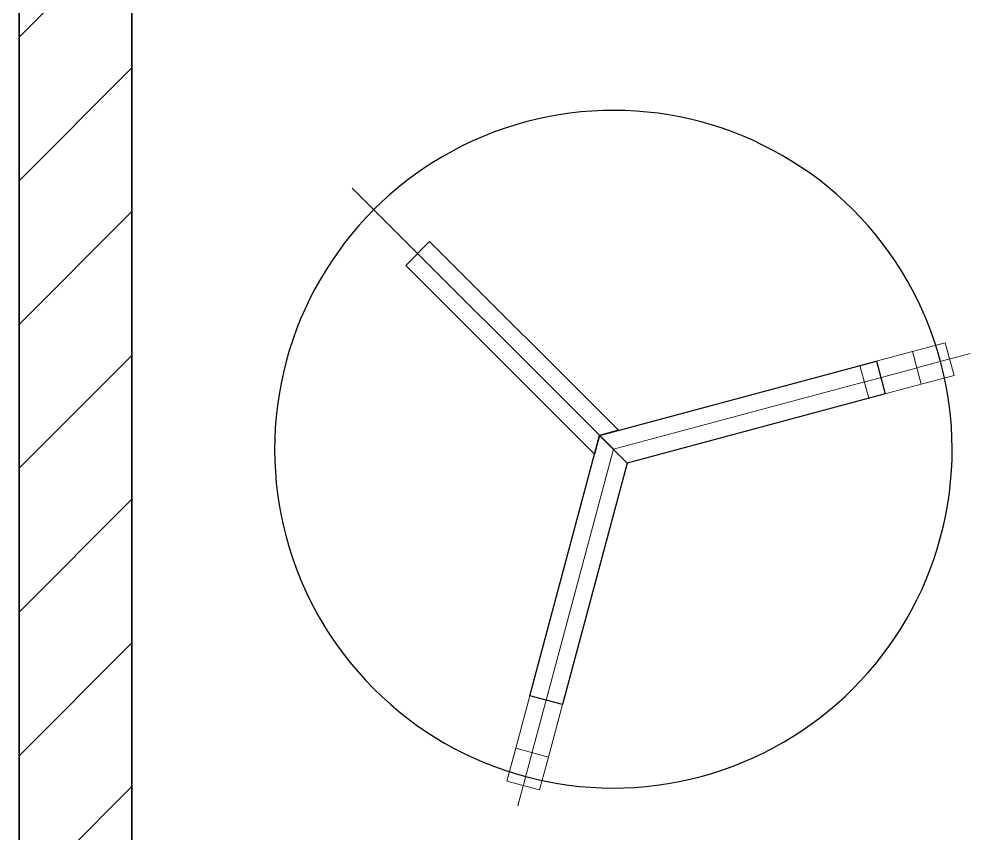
# Model space of a CAD drawing. Header units: millimetres. Extents: x 233224 to 234067, y -13631 to -11613.
# Drawn here: x 233254.7 to 233339.1, y -12312 to -12239.8 of the extents above; entities that cross this region are included whole.
import ezdxf

# ---------------------------------------------------------------- set-up
doc = ezdxf.new("R2010")
doc.units = ezdxf.units.MM
doc.header["$MEASUREMENT"] = 0
doc.set_wipeout_variables(frame=1)
doc.linetypes.add('Wipeout_Contour', pattern=[1000, 0, -1000])
for name, color, linetype, lineweight, true_color in [('2D Drafting - General_Pen_No__4', 7, 'Continuous', 20, 0x029e21), ('Str - Column_Pen_No__88', 7, 'Continuous', 20, 0xfd4435), ('Structural - Bearing_Pen_No__107', 7, 'Continuous', 13, 0xaaaaaa)]:
    doc.layers.add(name, color=color, linetype=linetype, lineweight=lineweight, true_color=true_color)
for name, color, linetype in [('Doseme - BA', 7, 'Continuous'), ('Str - Column', 7, 'Continuous'), ('Structural - Bearing', 7, 'Continuous')]:
    doc.layers.add(name, color=color, linetype=linetype)
for name, color, linetype, lineweight in [('Doseme - BA_Pen_No__1', 7, 'Continuous', 13), ('Doseme - BA_Pen_No__41', 7, 'Continuous', 25), ('Structural - Bearing_Pen_No__27', 7, 'Continuous', 35)]:
    doc.layers.add(name, color=color, linetype=linetype, lineweight=lineweight)

# ---------------------------------------------------------------- blocks, each defined once
blk = doc.blocks.new('Wall_4', base_point=(226098.98, 6367.57))
at = {"layer": 'Structural - Bearing_Pen_No__107', "linetype": 'Continuous'}
h = blk.add_hatch(dxfattribs=at)
h.set_pattern_fill('MASONRY_BLOCK', color=256, style=0, pattern_type=2)
h.set_pattern_definition([(45, (0, 0), (-63.63961, 63.63961), [])])
h.paths.add_polyline_path([(225998.98, 6267.57), (225998.98, -1102.43), (226098.98, -1002.43), (226098.98, 6267.57)])
at = {"layer": 'Structural - Bearing_Pen_No__27', "linetype": 'Continuous', "flags": 128}
for points in [[(225998.98, 6267.57), (225998.98, -1102.43)], [(226098.98, -1002.43), (226098.98, 6267.57)]]:
    blk.add_lwpolyline(points, dxfattribs=at)
blk = doc.blocks.new('Column_7', base_point=(226762.07, -213.36))
at = {"color": 254, "linetype": 'Wipeout_Contour', "lineweight": 0, "ltscale": 1360636.654251489}
blk.add_wipeout([(226772.73, -194.98), (226743.64, -202.77), (226751.41, -231.75), (226780.49, -223.95), (226797.89, -219.29), (226790.12, -190.32)], dxfattribs=at).dxf.layer = 'Str - Column'
at = {"layer": 'Str - Column_Pen_No__88', "linetype": 'Continuous'}
for p, q in [((226790.12, -190.32), (226743.64, -202.77)), ((226743.64, -202.77), (226751.41, -231.75)), ((226797.89, -219.29), (226751.41, -231.75)), ((226826.97, -211.5), (226797.89, -219.29))]:
    blk.add_line(p, q, dxfattribs=at)
at = {"color": 254, "linetype": 'Wipeout_Contour', "lineweight": 0, "ltscale": 907234.54835}
blk.add_wipeout([(226790.12, -190.32), (226797.89, -219.29), (226826.97, -211.5), (226819.21, -182.52)], dxfattribs=at).dxf.layer = 'Str - Column'
at = {"layer": 'Str - Column_Pen_No__88', "linetype": 'Continuous'}
for p, q in [((226819.21, -182.52), (226790.12, -190.32)), ((226826.97, -211.5), (226819.21, -182.52)), ((226790.12, -190.32), (226797.89, -219.29)), ((226797.89, -219.29), (226826.97, -211.5))]:
    blk.add_line(p, q, dxfattribs=at)
blk = doc.blocks.new('Column_8', base_point=(226461.85, -513.58))
at = {"color": 254, "linetype": 'Wipeout_Contour', "lineweight": 0, "ltscale": 1358757.702430996}
blk.add_wipeout([(226438.8, -541.63), (226467.78, -549.4), (226472.44, -532.01), (226480.24, -502.92), (226451.26, -495.15), (226443.46, -524.24)], dxfattribs=at).dxf.layer = 'Str - Column'
at = {"layer": 'Str - Column_Pen_No__88', "linetype": 'Continuous'}
for p, q in [((226438.8, -541.63), (226451.26, -495.15)), ((226480.24, -502.92), (226451.26, -495.15)), ((226467.78, -549.4), (226480.24, -502.92)), ((226459.99, -578.49), (226467.78, -549.4))]:
    blk.add_line(p, q, dxfattribs=at)
at = {"color": 254, "linetype": 'Wipeout_Contour', "lineweight": 0, "ltscale": 905800.352384}
blk.add_wipeout([(226467.78, -549.4), (226438.8, -541.63), (226431.01, -570.72), (226459.99, -578.49)], dxfattribs=at).dxf.layer = 'Str - Column'
at = {"layer": 'Str - Column_Pen_No__88', "linetype": 'Continuous'}
for p, q in [((226438.8, -541.63), (226431.01, -570.72)), ((226467.78, -549.4), (226438.8, -541.63)), ((226459.99, -578.49), (226467.78, -549.4)), ((226431.01, -570.72), (226459.99, -578.49))]:
    blk.add_line(p, q, dxfattribs=at)
blk = doc.blocks.new('Slab_104', base_point=(226537.54, -289.05))
at = {"layer": 'Doseme - BA_Pen_No__41', "linetype": 'Continuous', "flags": 128}
blk.add_lwpolyline([(226537.54, -289.05), (226480.24, -502.92), (226451.26, -495.15), (226513.05, -264.56)], close=True, dxfattribs=at)
blk = doc.blocks.new('Slab_105', base_point=(226737.42, -64.67))
at = {"layer": 'Doseme - BA_Pen_No__41', "linetype": 'Continuous', "flags": 128}
blk.add_lwpolyline([(226737.42, -64.67, 1), (226313.16, -488.94, 1)], format="xyb", close=True, dxfattribs=at)
blk = doc.blocks.new('Slab_106', base_point=(226341.35, -114.08))
at = {"layer": 'Doseme - BA_Pen_No__41', "linetype": 'Continuous', "flags": 128}
blk.add_lwpolyline([(226341.35, -114.08), (226362.57, -92.87), (226529.78, -260.08), (226513.05, -264.56), (226508.56, -281.29)], close=True, dxfattribs=at)
blk = doc.blocks.new('Slab_107', base_point=(226758.19, -198.87))
at = {"layer": 'Doseme - BA_Pen_No__41', "linetype": 'Continuous', "flags": 128}
blk.add_lwpolyline([(226758.19, -198.87), (226765.95, -227.85), (226537.54, -289.05), (226513.05, -264.56)], close=True, dxfattribs=at)

msp = doc.modelspace()

# ---------------------------------------------------------------- linework, layer by layer
at = {"layer": '2D Drafting - General_Pen_No__4', "linetype": 'Continuous'}
msp.add_line((233264.727, -12350.487), (233264.727, -11623.487), dxfattribs=at)
at = {"layer": 'Doseme - BA_Pen_No__1', "linetype": 'Continuous'}
msp.add_line((233307.359, -12277.924), (233284.24, -12254.806), dxfattribs=at)
msp.add_line((233307.359, -12277.924), (233284.24, -12254.806), dxfattribs=at)

# ---------------------------------------------------------------- block references
at = {"layer": 'Doseme - BA', "linetype": 'Continuous', "xscale": 0.1, "yscale": 0.1, "zscale": 0.1}
msp.add_blockref('Slab_106', (233288.965, -12261.652), dxfattribs=at)
at = {"layer": 'Str - Column', "color": 14, "lineweight": 35, "true_color": 0xa80f02, "xscale": 0.1, "yscale": 0.1, "zscale": 0.1}
for name, p in [('Column_7', (233331.036, -12271.58)), ('Column_8', (233301.014, -12301.602))]:
    msp.add_blockref(name, p, dxfattribs=at)
at = {"layer": 'Structural - Bearing', "xscale": 0.1, "yscale": 0.1, "zscale": 0.1}
msp.add_blockref('Wall_4', (233264.727, -11613.487), dxfattribs=at)

# ---------------------------------------------------------------- next in the draw order: linework, layer by layer
at = {"layer": 'Doseme - BA_Pen_No__1', "linetype": 'Continuous'}
for q in [(233338.939, -12269.463), (233298.897, -12309.505)]:
    msp.add_line((233307.359, -12277.924), q, dxfattribs=at)

# ---------------------------------------------------------------- next in the draw order: block references
at = {"layer": 'Doseme - BA', "linetype": 'Continuous', "xscale": 0.1, "yscale": 0.1, "zscale": 0.1}
for name, p in [('Slab_105', (233328.572, -12256.711)), ('Slab_107', (233330.648, -12270.131)), ('Slab_104', (233308.583, -12279.149))]:
    msp.add_blockref(name, p, dxfattribs=at)

doc.saveas('drawing.dxf')
